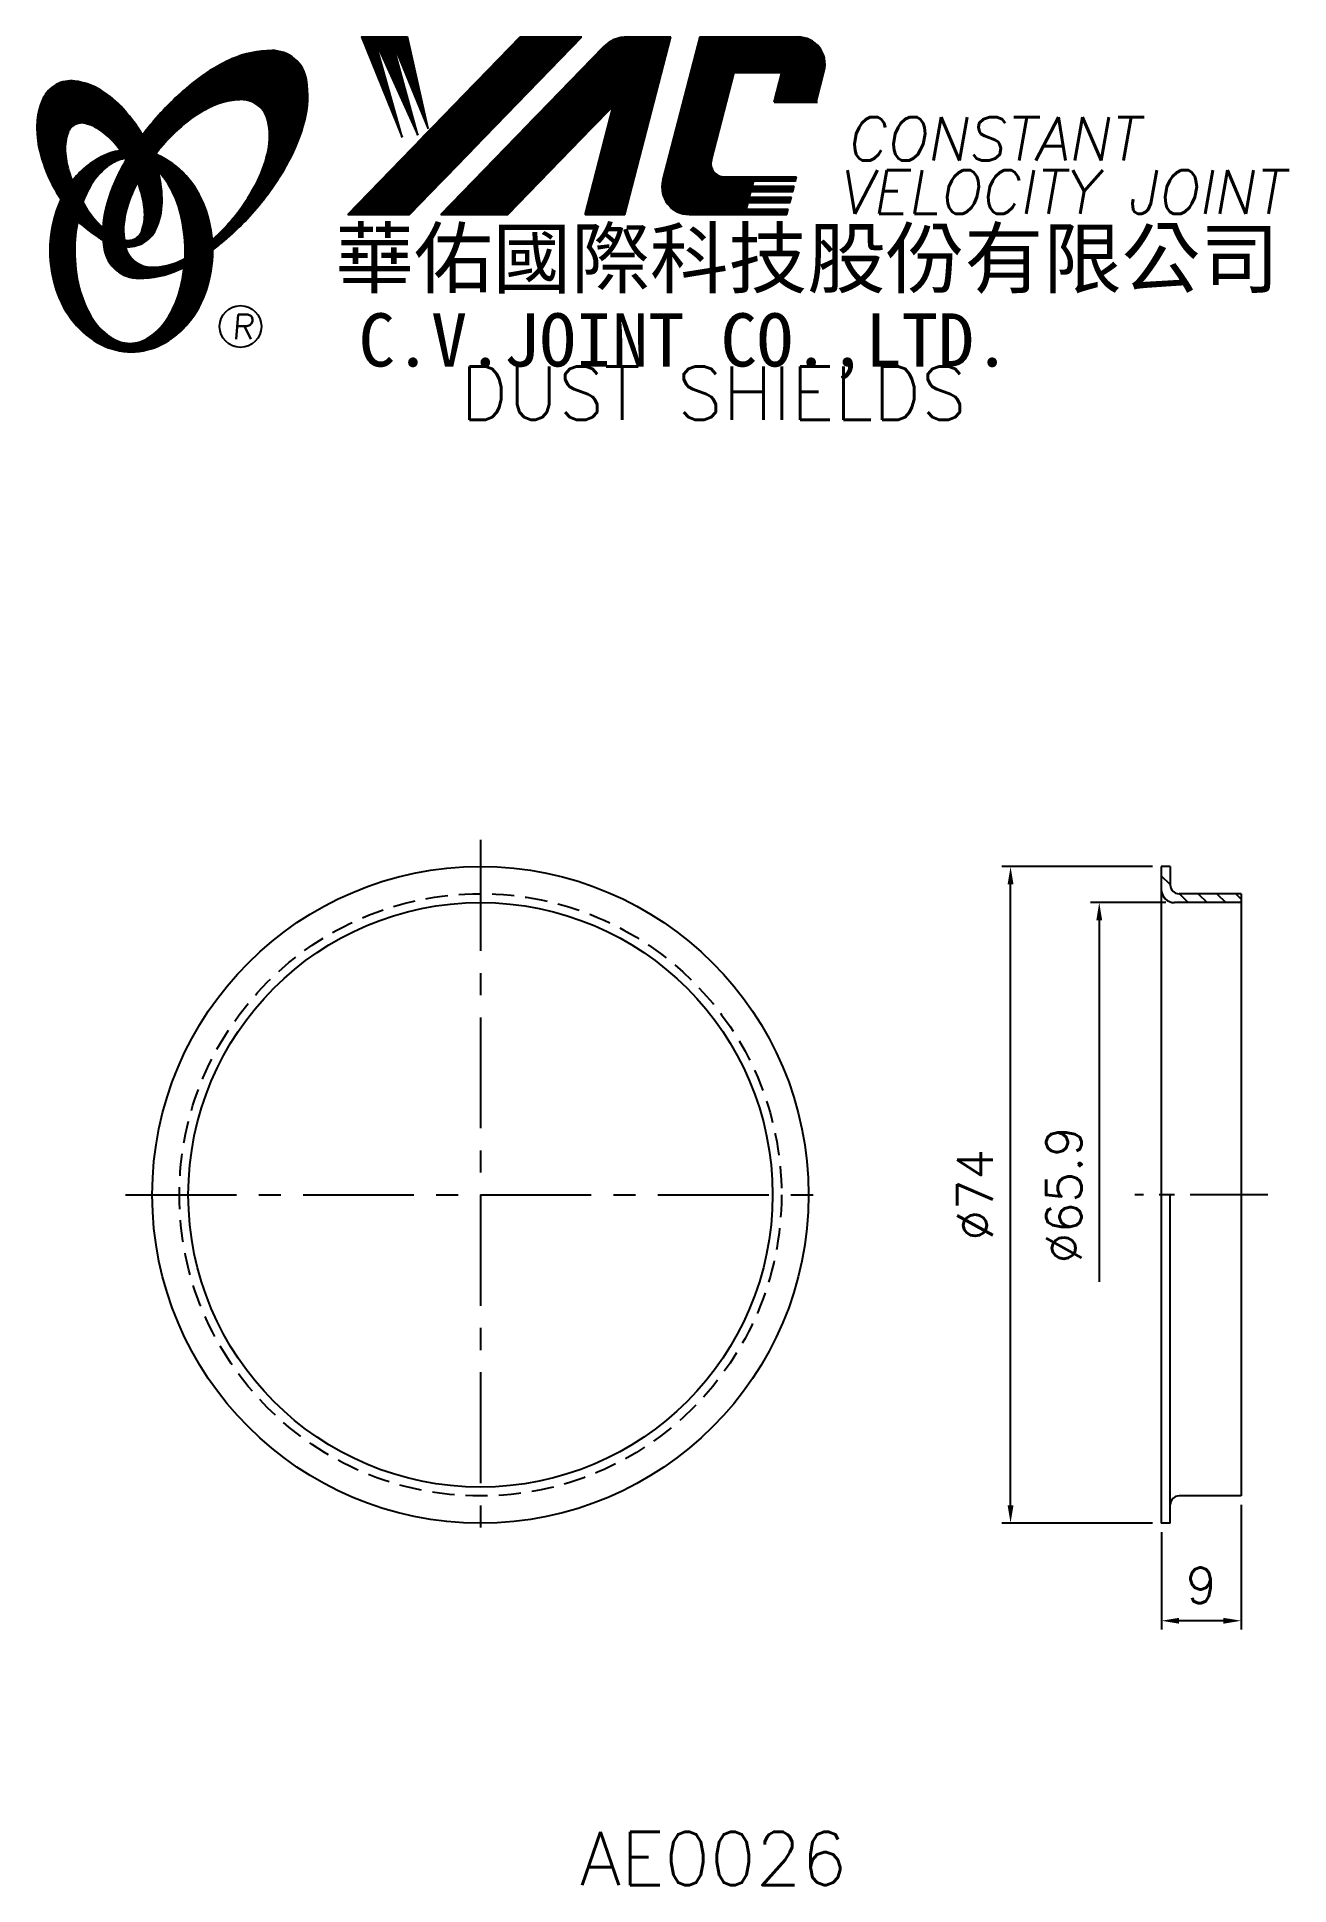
# Model space of a CAD drawing. Extents: x 615 to 756, y 327 to 535.
import ezdxf
from ezdxf.enums import TextEntityAlignment as Align

# ---------------------------------------------------------------- set-up
doc = ezdxf.new("R2010")
doc.units = 0
doc.header["$LTSCALE"] = 10
doc.header["$MEASUREMENT"] = 0
doc.linetypes.add('CENTER', pattern=[2, 1.25, -0.25, 0.25, -0.25])
doc.linetypes.add('HIDDEN', pattern=[0.375, 0.25, -0.125])
doc.layers.get('0').update_dxf_attribs({"linetype": 'CONTINUOUS'})
doc.layers.get('DEFPOINTS').update_dxf_attribs({"linetype": 'CONTINUOUS'})
doc.layers.add('4', color=7, linetype='CONTINUOUS')
doc.styles.add('CHINA', font='KAIU.TTF')
doc.styles.add('ITALICC', font='simplex.shx')
doc.dimstyles.new('STANDARD$0', dxfattribs={"dimtxt": 4, "dimasz": 2, "dimexe": 1, "dimexo": 1, "dimgap": 2, "dimtad": 1, "dimdec": 4, "dimzin": 10, "dimtxsty": 'ITALICC', "dimcen": 2, "dimclrd": 5, "dimclre": 5, "dimclrt": 18, "dimaunit": 1, "dimazin": 3, "dimtp": 0.1, "dimtfac": 0.7, "dimtdec": 4, "dimtmove": 0, "dimatfit": 3, "dimtolj": 1, "dimtzin": 10})
pattern_1 = [(45, (684.220362, 291.649657), (-0.00727476112, 0.00727476112), [])]
pattern_2 = [(45, (515.629816, 327.954066), (-0.00883883476, 0.00883883476), [])]

# ---------------------------------------------------------------- blocks, each defined once
blk = doc.blocks.new('*D4')
at = {"color": 5, "linetype": 'BYBLOCK'}
for p, q in [((741.93, 437.83), (733.43, 437.83)), ((734.43, 435.83), (734.43, 395.08))]:
    blk.add_line(p, q, dxfattribs=at)
blk.add_solid([(734.1, 435.83), (734.76, 435.83), (734.43, 437.83)], dxfattribs=at)
at = {"layer": 'DEFPOINTS', "color": 0, "linetype": 'BYBLOCK'}
for p in [(734.43, 437.83), (742.93, 437.83), (741.43, 371.96)]:
    blk.add_point(p, dxfattribs=at)
at = {"color": 18, "linetype": 'BYBLOCK', "insert": (730.43, 404.89), "char_height": 4, "attachment_point": 5, "rotation": 90, "style": 'ITALICC'}
blk.add_mtext('\\A1;∅65.9', dxfattribs=at)
blk = doc.blocks.new('*D5')
at = {"color": 5, "linetype": 'BYBLOCK'}
for p, q in [((740.43, 441.89), (723.43, 441.89)), ((724.43, 369.89), (724.43, 439.89)), ((740.43, 367.89), (723.43, 367.89))]:
    blk.add_line(p, q, dxfattribs=at)
for points in [[(724.1, 439.89), (724.76, 439.89), (724.43, 441.89)], [(724.1, 369.89), (724.76, 369.89), (724.43, 367.89)]]:
    blk.add_solid(points, dxfattribs=at)
at = {"layer": 'DEFPOINTS', "color": 0, "linetype": 'BYBLOCK'}
for p in [(724.43, 441.89), (741.43, 441.89), (741.43, 367.89)]:
    blk.add_point(p, dxfattribs=at)
at = {"color": 18, "linetype": 'BYBLOCK', "insert": (720.43, 404.89), "char_height": 4, "attachment_point": 5, "rotation": 90, "style": 'ITALICC'}
blk.add_mtext('\\A1;∅74', dxfattribs=at)
blk = doc.blocks.new('*D6')
at = {"color": 5, "linetype": 'BYBLOCK'}
for p, q in [((750.43, 369.96), (750.43, 355.89)), ((741.43, 366.89), (741.43, 355.89)), ((748.43, 356.89), (743.43, 356.89))]:
    blk.add_line(p, q, dxfattribs=at)
for points in [[(743.43, 357.22), (743.43, 356.56), (741.43, 356.89)], [(748.43, 357.22), (748.43, 356.56), (750.43, 356.89)]]:
    blk.add_solid(points, dxfattribs=at)
at = {"layer": 'DEFPOINTS', "color": 0, "linetype": 'BYBLOCK'}
for p in [(750.43, 370.96), (741.43, 367.89), (741.43, 356.89)]:
    blk.add_point(p, dxfattribs=at)
at = {"color": 18, "linetype": 'BYBLOCK', "insert": (745.93, 360.89), "char_height": 4, "attachment_point": 5, "style": 'ITALICC'}
blk.add_mtext('\\A1;9', dxfattribs=at)

msp = doc.modelspace()

# ---------------------------------------------------------------- hatches: boundary and pattern name
at = {"layer": '4', "linetype": 'CONTINUOUS'}
h = msp.add_hatch(dxfattribs=at)
h.set_pattern_fill('ANSI31', color=5, scale=0.1, style=0)
h.set_pattern_definition(pattern_2)
h.paths.add_polyline_path([(676.08852, 535.38505), (669.13121, 535.38505), (649.71461, 515.38129), (656.67191, 515.38129)])
h.paths.add_polyline_path([(679.63541, 527.61948), (676.45504, 515.38129), (680.93602, 515.38129), (686.13446, 535.38505), (681.23773, 535.38505, 0.202785967), (678.50366, 534.22863), (660.20953, 515.38129), (667.75644, 515.38129)])
h.paths.add_polyline_path([(693.26252, 531.38663), (698.65624, 531.38663), (697.78722, 528.04262), (702.50404, 528.04262), (703.42076, 531.57018, 0.490800957), (700.47056, 535.38505), (689.43624, 535.38505), (685.22919, 519.19616, 0.490800957), (688.17939, 515.38129), (699.2137, 515.38129), (699.36815, 515.9756), (694.65133, 515.9756), (694.8447, 516.71969), (699.56152, 516.71969), (699.72008, 517.32982), (695.00326, 517.32982), (695.1645, 517.95029), (699.88132, 517.95029), (700.0375, 518.55128), (695.32068, 518.55128), (695.47748, 519.15466), (700.1943, 519.15466), (700.31104, 519.60386), (692.17129, 519.60386, -0.490800957), (690.69619, 521.51129)])
h = msp.add_hatch(dxfattribs=at)
h.set_pattern_fill('ANSI31', color=1, scale=0.1, style=0)
h.set_pattern_definition(pattern_2)
h.paths.add_polyline_path([(656.44659, 535.38505), (651.26926, 535.38505), (655.84002, 524.08131), (652.77408, 535.03929), (657.60882, 524.31697), (654.66081, 535.03929), (658.78803, 525.02394)])
h = msp.add_hatch(dxfattribs=at)
h.set_pattern_fill('ANSI31', color=5, scale=0.082305, style=0)
h.set_pattern_definition([(45, (515.629816, 327.954066), (-0.00727476112, 0.00727476112), [])])
h.paths.add_polyline_path([(637.66529, 528.32257, -0.172879177), (639.60676, 527.664, -0.172879177), (640.69406, 525.92595, -0.104527385), (640.72183, 522.59776, -0.065680101), (639.5523, 519.19581, -0.051823203), (637.11189, 515.35342, -0.044272532), (634.43691, 512.52708, -0.020203161), (634.4905, 511.38916, 0.006517006), (634.89505, 511.70124, 0.049863361), (639.44847, 516.1143, 0.049863361), (643.03811, 521.34147, 0.063682799), (644.85915, 525.96881, 0.103597411), (645.04845, 530.55278, 0.177892575), (643.69984, 532.92306, 0.177892575), (641.13745, 533.85639, 0.103597411), (636.64965, 532.90334, 0.063682799), (632.39191, 530.33427, 0.049863361), (627.83849, 525.92121, 0.016070017), (626.56779, 524.3149, -0.007061632), (626.81507, 523.87786, -0.031648676), (627.76766, 521.84129, -0.008069351), (628.19956, 522.4056, -0.051823203), (631.37794, 525.66405, -0.065680101), (634.41987, 527.58441, -0.104527385)])
h.paths.add_polyline_path([(624.58962, 515.16125, -0.065680101), (625.75915, 518.56321, -0.006063428), (626.00309, 519.03822, 0.027613469), (625.27625, 520.62629, 0.017011252), (624.74283, 521.56127, 0.007829282), (624.24885, 520.69404, 0.063682799), (622.42781, 516.0667, 0.103597411), (622.23851, 511.48272, 0.177892575), (623.58711, 509.11245, 0.177892575), (626.14951, 508.17912, 0.103597411), (630.6373, 509.13217, 0.008811776), (631.26427, 509.42224, 0.013922709), (631.3416, 510.39205, -0.009086703), (630.89158, 510.17461, -0.104527385), (627.64616, 509.43644, -0.172879177), (625.70469, 510.09501, -0.172879177), (624.61739, 511.83306, -0.104527385)])
h = msp.add_hatch(dxfattribs=at)
h.set_pattern_fill('ANSI31', color=3, scale=0.082305, style=0)
h.set_pattern_definition(pattern_1)
h.paths.add_polyline_path([(621.86878, 529.37341, 0.106488277), (618.9269, 530.41198, 0.158297415), (616.83671, 530.01694, 0.158297415), (615.37737, 528.46925, 0.106488277), (614.66656, 525.43148, 0.071723199), (615.08461, 522.11852, 0.058080454), (616.62959, 518.30314, 0.058080454), (619.01064, 514.94534, 0.071723199), (621.57588, 512.80759, 0.020895977), (622.11606, 512.5056, -0.030777155), (622.10016, 513.88182, -0.042059526), (621.0038, 515.04458, -0.04691039), (619.38464, 517.52573, -0.04691039), (618.25636, 520.26522, -0.060581117), (617.85425, 522.52729, -0.10187153), (618.16587, 524.61549, -0.185892489), (618.94596, 525.50713, -0.185892489), (620.12261, 525.64525, -0.10187153), (622.02026, 524.71971, -0.060581117), (623.65709, 523.10744, -0.04691039), (625.27625, 520.62629, -0.04691039), (626.40453, 517.88681, -0.060581117), (626.80663, 515.62474, -0.10187153), (626.49501, 513.53654, -0.185892489), (625.71492, 512.6449, -0.185892489), (624.53828, 512.50678, -0.002013383), (624.49748, 512.5174, 0.021593804), (624.61739, 511.83306, 0.006477741), (624.6354, 511.75603, 0.14950097), (626.60795, 512.16406, 0.158297415), (628.06729, 513.71175, 0.106488277), (628.7781, 516.74952, 0.071723199), (628.36005, 520.06248, 0.058080454), (626.81507, 523.87786, 0.058080454), (624.43402, 527.23565, 0.071723199)])
h = msp.add_hatch(dxfattribs=at)
h.set_pattern_fill('ANSI31', color=1, scale=0.082305, style=0)
h.set_pattern_definition(pattern_1)
h.paths.add_polyline_path([(622.96241, 521.04996, -0.120168026), (624.6542, 521.70335, 0.016865385), (624.05444, 522.58609, 0.076648372), (621.89821, 521.86717, 0.104809576), (618.81376, 519.35407, 0.005838257), (618.64682, 519.14187, 0.028089978), (619.38464, 517.52573, 0.014237292), (619.82676, 516.74069, -0.045767751), (620.75194, 518.67753, -0.106890197)])
h.paths.add_polyline_path([(618.93104, 511.29534, -0.048711043), (619.26114, 514.67568, -0.007865741), (619.01064, 514.94534, -0.037695478), (617.37476, 517.0641, 0.03042545), (616.84943, 515.76013, 0.080710289), (616.124, 511.29534, 0.080710289), (616.84943, 506.83055, 0.089265679), (618.81376, 503.23661, 0.104809576), (621.89821, 500.72351, 0.11926607), (625.3074, 499.89857, 0.11926607), (628.7166, 500.72351, 0.104809576), (631.80105, 503.23661, 0.089265679), (633.76537, 506.83055, 0.080710289), (634.49081, 511.29534, 0.080710289), (633.76537, 515.76013, 0.089265679), (631.80105, 519.35407, 0.104809576), (628.7166, 521.86717, 0.025513357), (628.02336, 522.17992, 0.004818181), (627.76766, 521.84129, -0.023722145), (628.30887, 520.24454, -0.065307489), (629.54405, 518.67753, -0.073950765), (630.85651, 515.4798, -0.060532391), (631.36496, 511.29534, -0.060532391), (630.85651, 507.11088, -0.073950765), (629.54405, 503.91315, -0.106890197), (627.33359, 501.54072, -0.153118262), (625.148, 500.85534, -0.153118262), (622.96241, 501.54072, -0.106890197), (620.75194, 503.91315, -0.073950765), (619.43949, 507.11088, -0.060532391)])
h = msp.add_hatch(dxfattribs=at)
h.set_pattern_fill('ANSI31', color=5, scale=12, angle=90, style=0)
h.set_pattern_definition([(135, (504.93, 320.973), (-1.06066, -1.06066), [])])
h.paths.add_polyline_path([(750.4289, 437.82596), (750.4289, 438.82596), (743.4289, 438.82596, -0.414213562), (742.4289, 439.82596), (742.4289, 441.89096), (741.4289, 441.89096), (741.4289, 439.32596, 0.414213562), (742.9289, 437.82596)])

# ---------------------------------------------------------------- linework, layer by layer
at = {"layer": '4', "color": 5, "linetype": 'CONTINUOUS'}
for p, q in [((649.71461, 515.38129), (669.13121, 535.38505)), ((656.67191, 515.38129), (676.08852, 535.38505)), ((669.13121, 535.38505), (676.08852, 535.38505)), ((680.93602, 515.38129), (686.13446, 535.38505)), ((681.23773, 535.38505), (686.13446, 535.38505)), ((685.22919, 519.19616), (689.43624, 535.38505)), ((689.43624, 535.38505), (700.47056, 535.38505)), ((660.20953, 515.38129), (678.50366, 534.22863)), ((690.69619, 521.51129), (693.26252, 531.38663)), ((693.26252, 531.38663), (698.65624, 531.38663)), ((697.78722, 528.04262), (698.65624, 531.38663)), ((702.50404, 528.04262), (703.42076, 531.57018)), ((667.75644, 515.38129), (679.63541, 527.61948)), ((676.45504, 515.38129), (679.63541, 527.61948)), ((697.78722, 528.04262), (702.65447, 528.04262)), ((692.17129, 519.60386), (700.31104, 519.60386)), ((695.32068, 518.55128), (695.47748, 519.15466)), ((695.47748, 519.15466), (700.1943, 519.15466)), ((700.1943, 519.15466), (700.31104, 519.60386)), ((694.65133, 515.9756), (694.8447, 516.71969)), ((694.8447, 516.71969), (699.56152, 516.71969)), ((695.00326, 517.32982), (695.1645, 517.95029)), ((695.00326, 517.32982), (699.72008, 517.32982)), ((695.1645, 517.95029), (699.88132, 517.95029)), ((695.32068, 518.55128), (700.0375, 518.55128)), ((699.56152, 516.71969), (699.72008, 517.32982)), ((699.88132, 517.95029), (700.0375, 518.55128)), ((649.71461, 515.38129), (656.67191, 515.38129)), ((660.20953, 515.38129), (667.75644, 515.38129)), ((676.45504, 515.38129), (680.93602, 515.38129)), ((688.17939, 515.38129), (699.2137, 515.38129)), ((694.65133, 515.9756), (699.36815, 515.9756)), ((699.2137, 515.38129), (699.36815, 515.9756))]:
    msp.add_line(p, q, dxfattribs=at)
at = {"layer": '4', "color": 1, "linetype": 'CONTINUOUS'}
for p, q in [((651.26926, 535.38505), (655.84002, 524.08131)), ((651.26926, 535.38505), (656.44659, 535.38505)), ((658.78803, 525.02394), (656.44659, 535.38505)), ((652.77408, 535.03929), (657.60882, 524.31697)), ((655.84002, 524.08131), (652.77408, 535.03929)), ((654.66081, 535.03929), (658.78803, 525.02394)), ((657.60882, 524.31697), (654.66081, 535.03929))]:
    msp.add_line(p, q, dxfattribs=at)
at = {"layer": '4', "color": 5, "linetype": 'CENTER'}
for p, q in [((664.66469, 444.89096), (664.66469, 364.89096)), ((624.66469, 404.89096), (704.66469, 404.89096))]:
    msp.add_line(p, q, dxfattribs=at)
at = {"layer": '4', "color": 7, "linetype": 'CONTINUOUS'}
for p, q in [((741.4289, 441.89096), (741.4289, 367.89096)), ((742.4289, 441.89096), (741.4289, 441.89096)), ((742.4289, 441.89096), (742.4289, 439.82596)), ((750.4289, 437.82596), (742.9289, 437.82596)), ((750.4289, 438.82596), (743.4289, 438.82596)), ((750.4289, 438.82596), (750.4289, 370.95596)), ((742.4289, 367.89096), (742.4289, 404.89096)), ((750.4289, 370.95596), (743.4289, 370.95596)), ((742.4289, 367.89096), (741.4289, 367.89096))]:
    msp.add_line(p, q, dxfattribs=at)
at = {"layer": '4', "color": 5, "linetype": 'CENTER', "ltscale": 0.7}
msp.add_line((753.4289, 404.89096), (738.4289, 404.89096), dxfattribs=at)
at = {"layer": '4', "color": 5, "linetype": 'CONTINUOUS'}
for points in [[(634.4905, 511.38916, 0.006517006), (634.89505, 511.70124, 0.049863361), (639.44847, 516.1143, 0.049863361), (643.03811, 521.34147, 0.063682799), (644.85915, 525.96881, 0.103597411), (645.04845, 530.55278, 0.177892575), (643.69984, 532.92306, 0.177892575), (641.13745, 533.85639, 0.103597411), (636.64965, 532.90334, 0.063682799), (632.39191, 530.33427, 0.049863361), (627.83849, 525.92121, 0.016070017), (626.56779, 524.3149)], [(634.43691, 512.52708, 0.044272532), (637.11189, 515.35342, 0.051823203), (639.5523, 519.19581, 0.065680101), (640.72183, 522.59776, 0.104527385), (640.69406, 525.92595, 0.172879177), (639.60676, 527.664, 0.172879177), (637.66529, 528.32257, 0.104527385), (634.41987, 527.58441, 0.065680101), (631.37794, 525.66405, 0.051823203), (628.19956, 522.4056, 0.008069351), (627.76766, 521.84129)], [(624.74283, 521.56127, 0.007829282), (624.24885, 520.69404, 0.063682799), (622.42781, 516.0667, 0.103597411), (622.23851, 511.48272, 0.177892575), (623.58711, 509.11245, 0.177892575), (626.14951, 508.17912, 0.103597411), (630.6373, 509.13217, 0.008811776), (631.26427, 509.42224, 0.008811776)], [(626.00309, 519.03822, 0.006063428), (625.75915, 518.56321, 0.065680101), (624.58962, 515.16125, 0.104527385), (624.61739, 511.83306, 0.172879177), (625.70469, 510.09501, 0.172879177), (627.64616, 509.43644, 0.104527385), (630.89158, 510.17461, 0.009086703), (631.3416, 510.39205, 0.009086703)]]:
    msp.add_lwpolyline(points, format="xyb", dxfattribs=at)
at = {"layer": '4', "color": 3, "linetype": 'CONTINUOUS'}
for points in [[(624.6354, 511.75603, 0.14950097), (626.60795, 512.16406, 0.158297415), (628.06729, 513.71175, 0.106488277), (628.7781, 516.74952, 0.071723199), (628.36005, 520.06248, 0.058080454), (626.81507, 523.87786, 0.058080454), (624.43402, 527.23565, 0.071723199), (621.86878, 529.37341, 0.106488277), (618.9269, 530.41198, 0.158297415), (616.83671, 530.01694, 0.158297415), (615.37737, 528.46925, 0.106488277), (614.66656, 525.43148, 0.071723199), (615.08461, 522.11852, 0.058080454), (616.62959, 518.30314, 0.058080454), (619.01064, 514.94534, 0.071723199), (621.57588, 512.80759, 0.020895977), (622.11606, 512.5056, 0.020895977)], [(624.49748, 512.5174, 0.002013383), (624.53828, 512.50678, 0.185892489), (625.71492, 512.6449, 0.185892489), (626.49501, 513.53654, 0.10187153), (626.80663, 515.62474, 0.060581117), (626.40453, 517.88681, 0.04691039), (625.27625, 520.62629, 0.04691039), (623.65709, 523.10744, 0.060581117), (622.02026, 524.71971, 0.10187153), (620.12261, 525.64525, 0.185892489), (618.94596, 525.50713, 0.185892489), (618.16587, 524.61549, 0.10187153), (617.85425, 522.52729, 0.060581117), (618.25636, 520.26522, 0.04691039), (619.38464, 517.52573, 0.04691039), (621.0038, 515.04458, 0.042059526), (622.10016, 513.88182, 0.042059526)]]:
    msp.add_lwpolyline(points, format="xyb", dxfattribs=at)
at = {"layer": '4', "color": 1, "linetype": 'CONTINUOUS'}
for points in [[(617.37476, 517.0641, 0.03042545), (616.84943, 515.76013, 0.080710289), (616.124, 511.29534, 0.080710289), (616.84943, 506.83055, 0.089265679), (618.81376, 503.23661, 0.104809576), (621.89821, 500.72351, 0.11926607), (625.3074, 499.89857, 0.11926607), (628.7166, 500.72351, 0.104809576), (631.80105, 503.23661, 0.089265679), (633.76537, 506.83055, 0.080710289), (634.49081, 511.29534, 0.080710289), (633.76537, 515.76013, 0.089265679), (631.80105, 519.35407, 0.104809576), (628.7166, 521.86717, 0.025513357), (628.02336, 522.17992, 0.025513357)], [(624.05444, 522.58609, 0.076648372), (621.89821, 521.86717, 0.104809576), (618.81376, 519.35407, 0.005838257), (618.64682, 519.14187, 0.005838257)], [(624.6542, 521.70335, 0.120168026), (622.96241, 521.04996, 0.106890197), (620.75194, 518.67753, 0.045767751), (619.82676, 516.74069, 0.045767751)], [(619.26114, 514.67568, 0.048711043), (618.93104, 511.29534, 0.060532391), (619.43949, 507.11088, 0.073950765), (620.75194, 503.91315, 0.106890197), (622.96241, 501.54072, 0.153118262), (625.148, 500.85534, 0.153118262), (627.33359, 501.54072, 0.106890197), (629.54405, 503.91315, 0.073950765), (630.85651, 507.11088, 0.060532391), (631.36496, 511.29534, 0.060532391), (630.85651, 515.4798, 0.073950765), (629.54405, 518.67753, 0.065307489), (628.30887, 520.24454)]]:
    msp.add_lwpolyline(points, format="xyb", dxfattribs=at)
at = {"layer": '4', "color": 5, "linetype": 'CONTINUOUS'}
msp.add_circle((637.61165, 502.74962), 2.35282, dxfattribs=at)
at = {"layer": '4', "color": 7, "linetype": 'CONTINUOUS'}
for radius in [37, 32.935]:
    msp.add_circle((664.66469, 404.89096), radius, dxfattribs=at)
at = {"layer": '4', "color": 5, "linetype": 'HIDDEN'}
msp.add_circle((664.66469, 404.89096), 33.935, dxfattribs=at)
at = {"layer": '4', "color": 5, "linetype": 'CONTINUOUS'}
for centre, radius, start, end in [((681.23773, 531.57481), 3.81024, 90, 135.8533387), ((700.47056, 532.33686), 3.04819, 345.4326059, 90), ((692.17129, 521.12795), 1.5241, 165.4326059, 270), ((688.17939, 518.42948), 3.04819, 165.4326059, 270)]:
    msp.add_arc(centre, radius, start, end, dxfattribs=at)
at = {"layer": '4', "color": 7, "linetype": 'CONTINUOUS'}
for centre, radius, start, end in [((743.4289, 439.82596), 1, 180, 270), ((742.9289, 439.32596), 1.5, 180, 270), ((743.4289, 369.95596), 1, 90, 180)]:
    msp.add_arc(centre, radius, start, end, dxfattribs=at)
msp.add_point((750.4289, 437.82596), dxfattribs=at)
msp.add_point((750.4289, 437.82596), dxfattribs=at)

# ---------------------------------------------------------------- texts
at = {"layer": '4', "color": 5, "linetype": 'CONTINUOUS', "style": 'ITALICC'}
for s, height, oblique, p in [('CONSTANT', 4.9, 10, (705.86342, 521.45176)), ('VELOCITY JOINT', 4.9, 10, (704.98519, 515.45637)), ('R', 2.75625, 5, (636.65296, 501.34002))]:
    msp.add_text(s, height=height, dxfattribs=dict(at, oblique=oblique)).set_placement(p)
at = {"layer": '4', "color": 7, "linetype": 'CONTINUOUS', "style": 'CHINA'}
for s, height, p in [('華佑國際科技股份有限公司', 6.5, (648.30125, 507.19144)), ('C.V.JOINT CO.,LTD.', 6, (650.92989, 498.24522))]:
    msp.add_text(s, height=height, dxfattribs=at).set_placement(p)
at = {"layer": '4', "color": 18, "linetype": 'CONTINUOUS', "style": 'ITALICC'}
for s, p in [('DUST SHIELDS', (690.93261, 492.2524)), ('AE0026', (690.93261, 327.10501))]:
    msp.add_text(s, height=6, dxfattribs=at).set_placement(p, align=Align.CENTER)

# ---------------------------------------------------------------- dimensions: what is measured, and where the dimension line sits
at = {"layer": '4', "color": 7, "linetype": 'CONTINUOUS'}
dim = msp.add_linear_dim(base=(724.42894, 441.89096), p1=(741.4289, 367.89096), p2=(741.4289, 441.89096), angle=90, text='%%C74', dimstyle='STANDARD$0', dxfattribs=at)
dim.commit()
dim.dimension.update_dxf_attribs({"geometry": '*D5', "text_midpoint": (720.42894, 404.89096)})
dim = msp.add_linear_dim(base=(734.42891, 437.82596), p1=(741.4289, 371.95596), p2=(742.9289, 437.82596), angle=90, text='%%C65.9', dimstyle='STANDARD$0', override={"dimcen": -2, "dimse1": 1, "dimsd1": 1}, dxfattribs=at)
dim.commit()
dim.dimension.update_dxf_attribs({"geometry": '*D4', "text_midpoint": (730.42891, 404.89096)})
dim = msp.add_linear_dim(base=(741.4289, 356.89096), p1=(750.4289, 370.95596), p2=(741.4289, 367.89096), text='9', dimstyle='STANDARD$0', dxfattribs=at)
dim.commit()
dim.dimension.update_dxf_attribs({"geometry": '*D6', "text_midpoint": (745.9289, 360.89096)})

doc.saveas('drawing.dxf')
